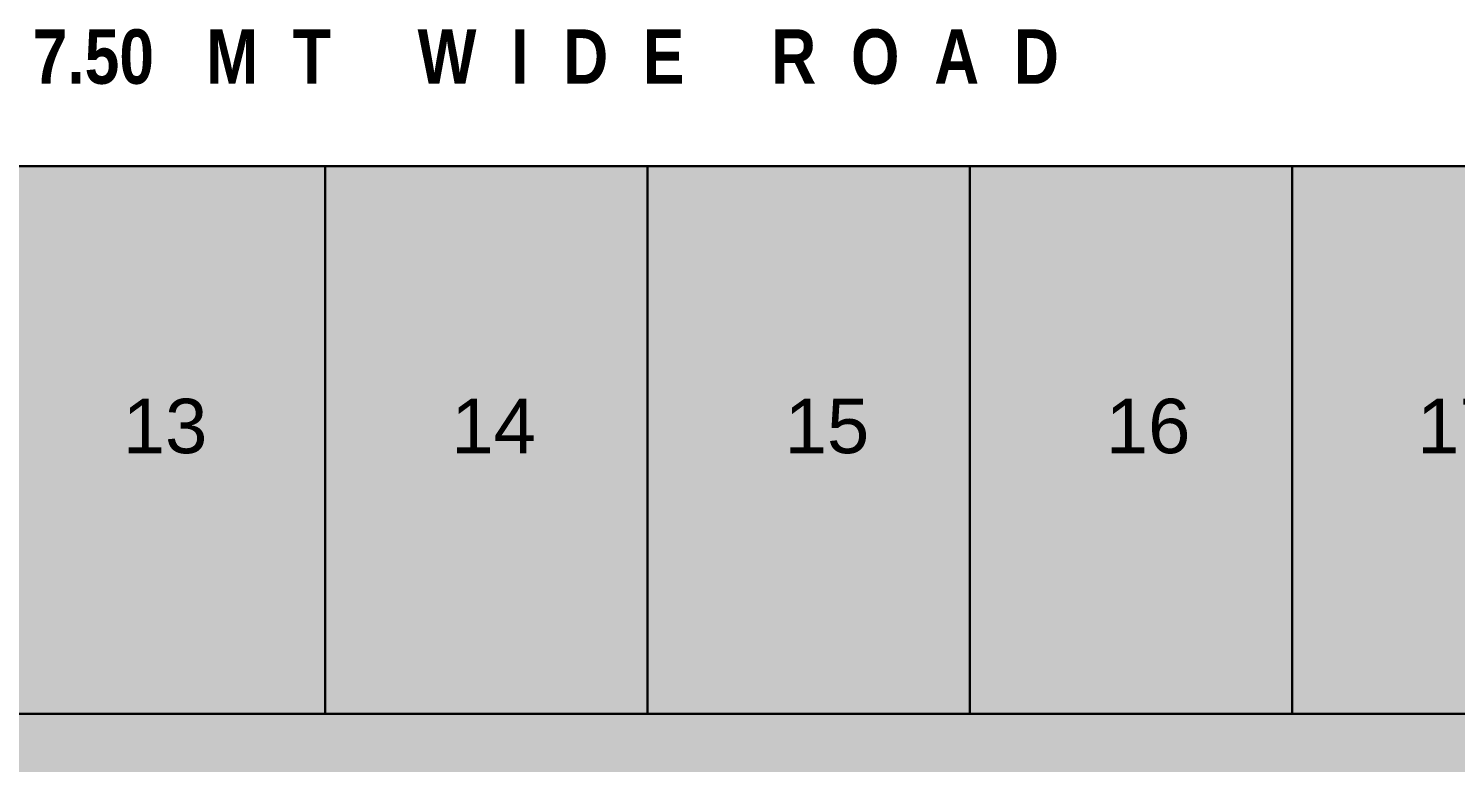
# Model space of a CAD drawing. Header units: inches. Extents: x 218041 to 238734, y -94371 to -86245.
# Drawn here: x 222081 to 223112, y -91325 to -90795 of the extents above; entities that cross this region are included whole.
import ezdxf

# ---------------------------------------------------------------- set-up
doc = ezdxf.new("R2010")
doc.units = ezdxf.units.IN
doc.header["$LTSCALE"] = 0.1
doc.header["$MEASUREMENT"] = 0
doc.layers.add('dimension', color=5, linetype='Continuous')
doc.layers.add('TEXT', color=250, linetype='Continuous')
doc.styles.add('Arial$001H0', font='arial.ttf')
doc.styles.get("Standard").update_dxf_attribs({"font": 'swisscb.ttf'})

msp = doc.modelspace()

# ---------------------------------------------------------------- hatches: boundary and pattern name
at = {"lineweight": -3, "true_color": 0x815a55, "transparency": 33554559}
h = msp.add_hatch(color=37, dxfattribs=at)
h.dxf.hatch_style = 1
h.paths.add_polyline_path([(219262.395, -90894.042), (223948.297, -90894.042), (223995.984, -91289.845), (219262.395, -91289.845)])
at = {"lineweight": -3, "true_color": 0xf7f281, "transparency": 33554687}
h = msp.add_hatch(dxfattribs=at)
h.set_pattern_fill('BRICK_UK_HIGH', color=51, scale=0.393443, pattern_type=2)
h.set_pattern_definition([(0, (-9206022.834, 3617324.486), (44.26229508, 29.50819672), [84.59016393, -3.93442623]), (0, (-9206067.097, 3617328.42), (44.26229508, 29.50819672), [84.59016393, -3.93442623]), (90, (-9206022.834, 3617324.486), (-44.26229508, 29.50819672), [-33.44262295, 25.5737705]), (90, (-9206026.77, 3617324.486), (-44.26229508, 29.50819672), [-33.44262295, 25.5737705])])
h.paths.add_polyline_path([(223995.984, -91289.845), (218966.692, -91289.845), (218966.692, -91340.206), (223995.984, -91340.206)])

# ---------------------------------------------------------------- linework, layer by layer
at = {"layer": 'dimension', "color": 18, "lineweight": 30, "true_color": 0x000000}
for p, q in [((218966.692, -90893.418), (223948.297, -90894.042)), ((219262.395, -90894.042), (223948.297, -90894.042)), ((222295.051, -90894.042), (222295.051, -91289.845)), ((222527.969, -90894.042), (222527.969, -91289.845)), ((222527.969, -90894.042), (222527.969, -91289.845)), ((222760.887, -90894.042), (222760.887, -91289.845)), ((222993.805, -90894.042), (222993.805, -91289.845)), ((218966.692, -91289.845), (223995.984, -91289.845))]:
    msp.add_line(p, q, dxfattribs=at)

# ---------------------------------------------------------------- texts
at = {"color": 7, "true_color": 0x000007, "style": 'Arial$001H0'}
for s, p in [('13', (222148.92, -91101.427)), ('14', (222386.236, -91101.427)), ('15', (222627.093, -91101.427)), ('16', (222859.096, -91101.427)), ('17', (223084.015, -91101.427))]:
    msp.add_text(s, height=39.3443, dxfattribs=at).set_placement(p)
at = {"layer": 'TEXT', "color": 18, "true_color": 0x000000, "insert": (222083.809, -90795.121), "char_height": 39.34426, "attachment_point": 1}
msp.add_mtext_dynamic_manual_height_columns('7.50   M  T     W  I  D  E     R  O  A  D', width=873.62317, gutter_width=0.489, heights=[0], dxfattribs=at)

doc.saveas('drawing.dxf')
